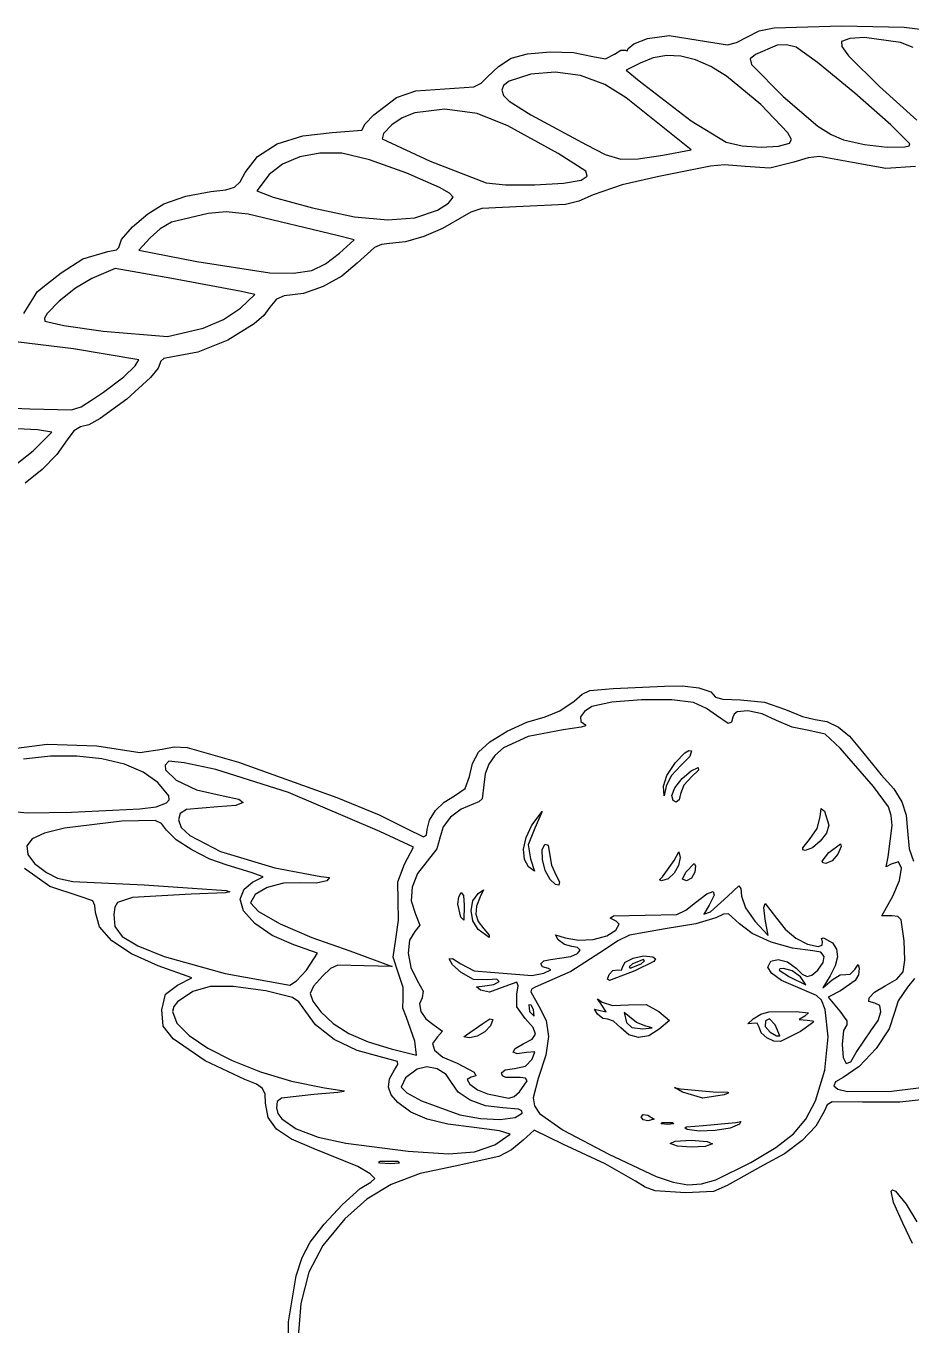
# Model space of a CAD drawing. Extents: x 0 to 181, y 0 to 180.
# Drawn here: x 35.6 to 92.8, y 96.2 to 180.2 of the extents above; entities that cross this region are included whole.
import ezdxf

# ---------------------------------------------------------------- set-up
doc = ezdxf.new("R2010")
doc.units = 0

msp = doc.modelspace()

# ---------------------------------------------------------------- linework, layer by layer
at = {"layer": 'Layer 1'}
for p, q in [((82.221505, 179.49785), (82.988155, 179.872084)), ((82.988155, 179.872084), (83.939536, 180.076211)), ((83.939536, 180.076211), (88.298288, 180.191105)), ((88.298288, 180.191105), (92.355567, 180.119207)), ((92.355567, 180.119207), (93.393359, 179.992455)), ((74.506667, 178.735828), (74.876212, 179.04593)), ((74.876212, 179.04593), (75.764692, 179.380635)), ((75.764692, 179.380635), (77.162805, 179.58297)), ((77.162805, 179.58297), (79.034533, 179.278536)), ((79.034533, 179.278536), (80.939906, 178.967709)), ((80.939906, 178.967709), (81.511939, 179.11756)), ((81.511939, 179.11756), (82.221505, 179.49785)), ((84.133441, 178.949169), (82.741358, 178.347011)), ((84.756074, 178.971818), (84.133441, 178.949169)), ((85.377813, 178.817418), (84.756074, 178.971818)), ((88.849283, 179.387179), (88.301099, 179.180196)), ((88.301099, 179.180196), (88.323519, 178.859085)), ((89.796283, 179.44259), (88.849283, 179.387179)), ((92.108435, 179.112534), (89.796283, 179.44259)), ((92.934493, 178.790124), (92.108435, 179.112534)), ((66.133646, 177.567173), (66.943289, 178.099933)), ((66.943289, 178.099933), (68.016681, 178.400072)), ((68.016681, 178.400072), (69.474024, 178.525766)), ((69.474024, 178.525766), (70.985088, 178.469311)), ((70.985088, 178.469311), (72.219645, 178.223004)), ((72.219645, 178.223004), (73.045062, 178.05634)), ((73.045062, 178.05634), (73.625216, 178.364731)), ((73.625216, 178.364731), (74.03656, 178.631362)), ((74.03656, 178.631362), (74.317902, 178.632011)), ((74.317902, 178.632011), (74.451217, 178.584642)), ((74.451217, 178.584642), (74.506667, 178.735828)), ((76.130644, 178.132738), (75.28168, 177.794713)), ((77.007791, 178.281125), (76.130644, 178.132738)), ((77.917006, 178.238539), (77.007791, 178.281125)), ((78.862176, 178.003643), (77.917006, 178.238539)), ((82.741358, 178.347011), (82.402806, 178.071266)), ((82.402806, 178.071266), (82.478423, 177.694182)), ((86.756986, 177.827758), (85.377813, 178.817418)), ((88.323519, 178.859085), (88.746909, 178.263559)), ((88.746909, 178.263559), (90.764352, 176.287127)), ((65.418262, 176.900488), (66.133646, 177.567173)), ((75.28168, 177.794713), (74.391393, 177.334326)), ((74.391393, 177.334326), (75.22514, 176.643934)), ((79.847187, 177.575103), (78.862176, 178.003643)), ((80.875923, 176.951582), (79.847187, 177.575103)), ((82.478423, 177.694182), (84.540505, 175.624731)), ((89.154071, 175.853998), (86.756986, 177.827758)), ((64.541634, 176.255125), (65.008445, 176.485772)), ((65.008445, 176.485772), (65.418262, 176.900488)), ((66.816989, 176.613787), (66.464272, 176.343166)), ((68.227736, 177.079051), (66.816989, 176.613787)), ((69.789342, 177.214269), (68.227736, 177.079051)), ((71.429818, 176.97964), (69.789342, 177.214269)), ((73.010881, 176.4097), (71.429818, 176.97964)), ((74.394249, 175.538986), (73.010881, 176.4097)), ((75.22514, 176.643934), (78.590413, 174.064299)), ((83.080118, 175.114258), (80.875923, 176.951582)), ((58.081685, 174.447304), (59.548889, 175.562271)), ((59.548889, 175.562271), (60.78894, 175.9941)), ((60.78894, 175.9941), (62.653333, 176.126716)), ((62.653333, 176.126716), (64.541634, 176.255125)), ((66.464272, 176.343166), (66.346659, 176.041882)), ((66.346659, 176.041882), (66.464148, 175.705929)), ((66.464148, 175.705929), (66.816738, 175.331303)), ((84.540505, 175.624731), (86.775733, 173.714595)), ((91.500844, 173.802539), (89.154071, 175.853998)), ((90.764352, 176.287127), (93.168761, 174.094144)), ((62.655674, 174.80495), (60.734666, 174.566084)), ((64.742646, 174.525337), (62.655674, 174.80495)), ((66.816738, 175.331303), (68.227222, 174.450015)), ((77.179413, 173.300365), (74.394249, 175.538986)), ((84.843172, 173.275032), (83.080118, 175.114258)), ((57.517495, 173.858226), (58.081685, 174.447304)), ((59.914532, 174.251426), (59.229648, 173.806195)), ((60.734666, 174.566084), (59.914532, 174.251426)), ((66.745556, 173.729785), (64.742646, 174.525337)), ((68.227222, 174.450015), (71.825556, 172.498955)), ((78.590413, 174.064299), (80.856667, 172.6683)), ((51.834777, 172.568138), (53.477964, 173.095714)), ((53.477964, 173.095714), (55.380215, 173.296286)), ((55.380215, 173.296286), (57.290713, 173.457321)), ((57.290713, 173.457321), (57.517495, 173.858226)), ((58.70096, 173.243449), (58.614637, 172.887386)), ((59.229648, 173.806195), (58.70096, 173.243449)), ((69.983974, 171.949386), (66.745556, 173.729785)), ((78.582159, 172.188721), (77.179413, 173.300365)), ((85.064536, 172.850192), (84.843172, 173.275032)), ((86.775733, 173.714595), (87.632171, 173.181662)), ((87.632171, 173.181662), (88.441369, 172.839563)), ((92.729081, 172.579782), (91.500844, 173.802539)), ((50.557366, 171.762278), (51.834777, 172.568138)), ((58.614637, 172.887386), (61.70854, 171.459223)), ((71.825556, 172.498955), (73.031098, 171.875083)), ((76.756079, 171.848417), (78.582159, 172.188721)), ((80.856667, 172.6683), (81.880704, 172.448701)), ((81.880704, 172.448701), (83.108401, 172.364488)), ((83.108401, 172.364488), (84.233287, 172.419469)), ((84.233287, 172.419469), (84.948889, 172.617453)), ((84.948889, 172.617453), (85.064536, 172.850192)), ((84.948889, 172.617453), (84.948889, 172.617453)), ((88.441369, 172.839563), (89.792769, 172.526619)), ((89.792769, 172.526619), (91.256892, 172.360889)), ((91.256892, 172.360889), (92.385182, 172.369551)), ((92.385182, 172.369551), (92.683215, 172.447772)), ((92.683215, 172.447772), (92.729081, 172.579782)), ((92.729081, 172.579782), (92.729081, 172.579782)), ((49.752442, 170.726855), (50.557366, 171.762278)), ((53.284141, 171.723997), (52.176595, 171.255376)), ((54.577303, 171.969028), (53.284141, 171.723997)), ((55.997131, 171.972944), (54.577303, 171.969028)), ((57.799732, 171.539199), (55.997131, 171.972944)), ((60.207154, 170.678149), (57.799732, 171.539199)), ((61.70854, 171.459223), (65.334444, 170.040438)), ((71.769969, 170.799285), (69.983974, 171.949386)), ((73.031098, 171.875083), (74.028594, 171.588536)), ((74.028594, 171.588536), (75.157202, 171.594563)), ((75.157202, 171.594563), (76.756079, 171.848417)), ((76.756079, 171.848417), (76.756079, 171.848417)), ((85.231111, 171.379442), (83.668203, 171.00605)), ((86.155998, 171.668565), (85.231111, 171.379442)), ((86.871957, 171.762759), (86.155998, 171.668565)), ((89.002684, 171.359273), (86.871957, 171.762759)), ((91.159358, 170.966726), (89.002684, 171.359273)), ((49.431232, 170.115458), (49.752442, 170.726855)), ((51.313616, 170.580688), (50.517778, 169.528607)), ((52.176595, 171.255376), (51.313616, 170.580688)), ((62.31299, 169.749268), (60.207154, 170.678149)), ((71.85764, 170.470182), (71.769969, 170.799285)), ((79.823894, 171.127667), (76.492049, 170.449964)), ((80.748397, 171.220168), (79.823894, 171.127667)), ((82.071848, 171.10927), (80.748397, 171.220168)), ((83.668203, 171.00605), (82.071848, 171.10927)), ((93.094906, 171.114939), (91.159358, 170.966726)), ((48.505329, 169.597672), (49.077678, 169.773819)), ((49.077678, 169.773819), (49.431232, 170.115458)), ((62.969561, 169.371727), (62.31299, 169.749268)), ((65.334444, 170.040438), (66.593757, 169.914046)), ((66.593757, 169.914046), (68.483359, 169.914109)), ((68.483359, 169.914109), (70.336069, 170.021474)), ((70.336069, 170.021474), (71.484704, 170.216989)), ((71.484704, 170.216989), (71.85764, 170.470182)), ((71.484704, 170.216989), (71.484704, 170.216989)), ((74.131052, 169.921022), (72.248889, 169.263891)), ((76.492049, 170.449964), (74.131052, 169.921022)), ((44.507681, 168.687466), (45.932258, 169.181249)), ((45.932258, 169.181249), (47.527738, 169.482749)), ((47.527738, 169.482749), (48.505329, 169.597672)), ((50.517778, 169.528607), (51.574788, 169.123825)), ((51.574788, 169.123825), (54.116111, 168.431665)), ((62.906247, 168.742842), (63.210835, 169.112032)), ((63.210835, 169.112032), (62.969561, 169.371727)), ((71.333349, 168.869814), (70.457742, 168.643211)), ((72.248889, 169.263891), (71.333349, 168.869814)), ((42.476709, 167.194522), (43.471466, 168.038489)), ((43.471466, 168.038489), (44.507681, 168.687466)), ((47.356522, 168.070849), (45.004138, 167.499083)), ((48.521976, 168.173036), (47.356522, 168.070849)), ((49.9556, 168.028907), (48.521976, 168.173036)), ((55.707712, 166.647015), (49.9556, 168.028907)), ((54.116111, 168.431665), (56.815466, 167.861515)), ((60.725457, 167.794054), (62.183693, 168.292471)), ((62.183693, 168.292471), (62.906247, 168.742842)), ((62.183693, 168.292471), (62.183693, 168.292471)), ((64.335527, 168.158187), (63.641111, 167.744798)), ((65.051599, 168.38659), (64.335527, 168.158187)), ((67.733333, 168.509933), (65.051599, 168.38659)), ((70.457742, 168.643211), (67.733333, 168.509933)), ((41.771028, 166.394902), (42.476709, 167.194522)), ((45.004138, 167.499083), (44.270853, 167.082105)), ((56.815466, 167.861515), (58.977314, 167.649691)), ((58.977314, 167.649691), (60.725457, 167.794054)), ((63.641111, 167.744798), (62.508705, 167.091446)), ((41.602039, 165.878967), (41.771028, 166.394902)), ((43.625364, 166.489816), (42.886551, 165.69621)), ((44.270853, 167.082105), (43.625364, 166.489816)), ((56.805421, 166.358803), (55.707712, 166.647015)), ((55.862545, 165.497617), (56.805421, 166.358803)), ((61.301985, 166.577143), (60.128522, 166.240354)), ((62.508705, 167.091446), (61.301985, 166.577143)), ((39.266025, 165.135222), (40.876093, 165.607131)), ((40.876093, 165.607131), (41.441509, 165.713818)), ((41.441509, 165.713818), (41.602039, 165.878967)), ((42.886551, 165.69621), (46.631609, 164.953104)), ((54.944444, 164.817077), (55.862545, 165.497617)), ((58.107111, 165.868924), (56.990815, 164.862626)), ((58.577488, 166.064839), (58.107111, 165.868924)), ((59.095886, 166.119543), (58.577488, 166.064839)), ((60.128522, 166.240354), (59.095886, 166.119543)), ((37.862535, 164.229061), (39.266025, 165.135222)), ((46.631609, 164.953104), (51.345288, 164.225633)), ((54.06114, 164.390209), (54.944444, 164.817077)), ((56.990815, 164.862626), (56.002267, 164.015469)), ((36.790401, 163.386533), (37.862535, 164.229061)), ((39.851338, 163.861338), (38.786332, 163.240963)), ((41.345556, 164.505661), (39.851338, 163.861338)), ((45.014444, 163.868136), (41.345556, 164.505661)), ((49.53, 163.029063), (45.014444, 163.868136)), ((51.345288, 164.225633), (52.89182, 164.201046)), ((52.89182, 164.201046), (54.06114, 164.390209)), ((54.06114, 164.390209), (54.06114, 164.390209)), ((56.002267, 164.015469), (54.80553, 163.340521)), ((36.124444, 162.680259), (36.320069, 162.99907)), ((36.320069, 162.99907), (36.790401, 163.386533)), ((38.786332, 163.240963), (37.726609, 162.394916)), ((50.376667, 162.827516), (49.53, 163.029063)), ((54.80553, 163.340521), (53.525212, 162.894188)), ((35.698517, 161.984409), (36.124444, 162.680259)), ((37.726609, 162.394916), (36.969447, 161.592859)), ((49.447236, 161.950007), (50.376667, 162.827516)), ((51.789673, 162.523347), (51.360304, 162.019586)), ((52.28592, 162.732876), (51.789673, 162.523347)), ((53.525212, 162.894188), (52.28592, 162.732876)), ((35.444812, 161.607379), (35.698517, 161.984409)), ((36.969447, 161.592859), (36.797226, 161.292597)), ((36.797226, 161.292597), (36.812124, 161.104455)), ((48.362314, 161.205864), (49.447236, 161.950007)), ((50.953964, 161.481341), (50.328506, 160.927215)), ((51.360304, 162.019586), (50.953964, 161.481341)), ((36.812124, 161.104455), (38.046916, 160.825817)), ((38.046916, 160.825817), (40.576532, 160.466894)), ((40.576532, 160.466894), (44.732222, 160.109616)), ((44.732222, 160.109616), (47.048347, 160.658176)), ((47.048347, 160.658176), (48.362314, 161.205864)), ((47.048347, 160.658176), (47.048347, 160.658176)), ((50.328506, 160.927215), (48.633733, 159.879376)), ((38.662963, 159.326609), (34.944671, 159.767346)), ((48.633733, 159.879376), (46.702975, 159.092187)), ((42.885659, 158.604354), (38.662963, 159.326609)), ((44.963221, 158.781765), (44.501098, 158.701747)), ((46.702975, 159.092187), (44.963221, 158.781765)), ((41.920976, 157.508427), (42.637312, 158.216585)), ((42.637312, 158.216585), (42.885659, 158.604354)), ((44.130006, 158.072488), (43.649144, 157.472335)), ((44.308889, 158.509363), (44.130006, 158.072488)), ((44.501098, 158.701747), (44.308889, 158.509363)), ((40.608893, 156.523987), (41.920976, 157.508427)), ((43.649144, 157.472335), (42.11621, 156.05531)), ((39.948962, 156.074854), (40.608893, 156.523987)), ((31.411903, 155.64931), (35.842222, 155.429141)), ((35.842222, 155.429141), (38.523333, 155.37866)), ((38.523333, 155.37866), (39.152692, 155.573029)), ((39.152692, 155.573029), (39.948962, 156.074854)), ((39.152692, 155.573029), (39.152692, 155.573029)), ((42.11621, 156.05531), (40.379539, 154.804524)), ((40.379539, 154.804524), (39.644006, 154.412168)), ((36.340931, 154.087558), (31.716562, 154.287423)), ((36.058709, 152.725818), (37.262977, 153.919361)), ((37.262977, 153.919361), (36.340931, 154.087558)), ((38.679779, 154.023774), (38.252154, 153.440898)), ((39.108583, 154.26621), (38.679779, 154.023774)), ((39.644006, 154.412168), (39.108583, 154.26621)), ((38.252154, 153.440898), (37.59383, 152.483975)), ((34.835135, 151.750933), (36.058709, 152.725818)), ((37.59383, 152.483975), (36.644654, 151.510222)), ((36.644654, 151.510222), (35.530046, 150.632173)), ((71.01225, 136.542218), (71.530263, 136.978821)), ((71.530263, 136.978821), (72.025184, 137.227758)), ((72.025184, 137.227758), (73.55225, 137.357254)), ((73.55225, 137.357254), (76.852196, 137.506171)), ((76.852196, 137.506171), (78.013912, 137.527207)), ((78.013912, 137.527207), (79.076107, 137.388683)), ((79.076107, 137.388683), (79.851076, 137.131074)), ((79.851076, 137.131074), (80.151111, 136.794852)), ((70.10057, 135.902899), (71.01225, 136.542218)), ((72.169534, 136.180776), (71.681179, 135.870983)), ((73.461875, 136.474565), (72.169534, 136.180776)), ((75.385096, 136.631152), (73.461875, 136.474565)), ((77.343152, 136.627111), (75.385096, 136.631152)), ((78.74, 136.439015), (77.343152, 136.627111)), ((79.585928, 136.065305), (78.74, 136.439015)), ((80.151111, 136.794852), (80.627802, 136.665462)), ((80.627802, 136.665462), (81.773889, 136.617425)), ((81.773889, 136.617425), (83.316727, 136.473077)), ((83.316727, 136.473077), (84.685214, 135.992322)), ((67.966824, 135.175699), (69.144444, 135.530342)), ((69.144444, 135.530342), (70.10057, 135.902899)), ((71.681179, 135.870983), (71.435056, 135.530975)), ((71.435056, 135.530975), (71.452538, 135.22147)), ((80.232662, 135.602077), (79.585928, 136.065305)), ((80.984788, 135.095953), (80.232662, 135.602077)), ((81.28, 135.498434), (81.202025, 135.182379)), ((81.353876, 135.705559), (81.28, 135.498434)), ((81.558487, 135.842556), (81.353876, 135.705559)), ((82.257818, 135.913524), (81.558487, 135.842556)), ((83.173795, 135.726064), (82.257818, 135.913524)), ((84.102222, 135.294903), (83.173795, 135.726064)), ((85.121876, 134.845427), (84.102222, 135.294903)), ((84.685214, 135.992322), (85.780452, 135.543854)), ((85.780452, 135.543854), (86.604229, 135.357322)), ((86.604229, 135.357322), (87.352712, 135.226769)), ((65.563937, 133.897034), (66.689764, 134.586799)), ((66.689764, 134.586799), (67.966824, 135.175699)), ((70.30302, 134.678804), (68.040103, 134.240271)), ((71.474001, 134.858829), (70.30302, 134.678804)), ((71.452538, 135.22147), (71.755, 135.003184)), ((71.74957, 134.940787), (71.474001, 134.858829)), ((71.755, 135.003184), (71.74957, 134.940787)), ((81.202025, 135.182379), (80.984788, 135.095953)), ((86.186464, 134.643012), (85.121876, 134.845427)), ((87.253597, 134.412308), (86.186464, 134.643012)), ((88.223231, 133.504934), (87.253597, 134.412308)), ((87.352712, 135.226769), (88.108399, 134.854274)), ((88.108399, 134.854274), (88.827055, 134.268585)), ((33.98124, 133.375256), (36.961904, 133.746741)), ((36.961904, 133.746741), (40.171881, 133.63825)), ((40.171881, 133.63825), (42.948301, 133.208006)), ((44.391241, 133.425669), (45.171666, 133.579616)), ((45.171666, 133.579616), (46.011269, 133.533568)), ((64.840014, 133.239795), (65.563937, 133.897034)), ((68.040103, 134.240271), (66.446374, 133.508879)), ((88.827055, 134.268585), (89.464444, 133.498452)), ((37.166318, 132.971496), (35.421843, 132.781617)), ((38.878733, 132.980256), (37.166318, 132.971496)), ((40.494184, 132.811027), (38.878733, 132.980256)), ((41.94777, 132.466938), (40.494184, 132.811027)), ((42.948301, 133.208006), (44.391241, 133.425669)), ((46.011269, 133.533568), (49.331934, 132.595518)), ((64.461898, 132.501556), (64.840014, 133.239795)), ((65.89474, 133.029377), (65.503546, 132.47188)), ((66.446374, 133.508879), (65.89474, 133.029377)), ((77.568892, 132.564856), (78.184911, 133.201311)), ((78.498441, 132.967961), (77.947139, 132.395953)), ((78.184911, 133.201311), (78.437882, 133.346708)), ((78.437882, 133.346708), (78.611002, 133.322616)), ((78.611002, 133.322616), (78.498441, 132.967961)), ((90.365608, 131.027898), (88.223231, 133.504934)), ((89.464444, 133.498452), (90.870679, 131.77165)), ((43.174589, 131.951118), (41.94777, 132.466938)), ((44.109736, 131.266698), (43.174589, 131.951118)), ((44.833235, 132.651429), (44.597435, 132.391594)), ((44.597435, 132.391594), (44.615765, 132.086545)), ((44.615765, 132.086545), (45.291108, 131.419934)), ((45.824315, 132.557741), (44.833235, 132.651429)), ((47.867124, 132.122359), (45.824315, 132.557741)), ((52.558915, 130.623223), (47.867124, 132.122359)), ((49.331934, 132.595518), (55.68669, 130.317476)), ((64.247118, 131.669172), (64.461898, 132.501556)), ((65.503546, 132.47188), (65.270506, 131.834793)), ((77.021897, 131.738872), (77.568892, 132.564856)), ((77.947139, 132.395953), (77.301566, 131.698959)), ((78.007064, 131.534037), (78.575182, 132.040238)), ((78.575182, 132.040238), (79.047453, 132.252878)), ((79.064277, 132.081056), (78.636949, 131.66795)), ((79.047453, 132.252878), (79.064277, 132.081056)), ((44.833397, 130.406909), (44.109736, 131.266698)), ((45.291108, 131.419934), (46.611844, 130.809845)), ((63.987991, 130.884999), (64.247118, 131.669172)), ((65.193333, 131.116524), (65.067858, 130.226455)), ((65.270506, 131.834793), (65.193333, 131.116524)), ((76.802877, 131.04898), (77.021897, 131.738872)), ((76.84131, 130.418434), (76.802877, 131.04898)), ((76.802877, 131.04898), (76.802877, 131.04898)), ((76.962356, 131.043801), (76.84131, 130.418434)), ((77.301566, 131.698959), (76.962356, 131.043801)), ((77.529499, 130.931852), (78.007064, 131.534037)), ((78.111771, 131.095056), (77.893333, 130.539061)), ((78.636949, 131.66795), (78.111771, 131.095056)), ((90.870679, 131.77165), (91.678918, 130.876127)), ((44.852487, 130.16197), (44.833397, 130.406909)), ((46.611844, 130.809845), (48.330556, 130.414528)), ((48.330556, 130.414528), (49.355914, 130.20293)), ((49.355914, 130.20293), (49.622833, 129.973067)), ((58.468277, 128.108436), (52.558915, 130.623223)), ((55.68669, 130.317476), (58.420007, 129.175432)), ((62.618616, 130.010989), (63.296092, 130.411274)), ((63.296092, 130.411274), (63.987991, 130.884999)), ((65.067858, 130.226455), (64.866633, 130.016783)), ((77.328889, 130.431261), (77.529499, 130.931852)), ((77.411792, 130.123222), (77.328889, 130.431261)), ((77.328889, 130.431261), (77.328889, 130.431261)), ((77.893333, 130.539061), (77.810431, 130.154889)), ((91.342936, 129.697685), (90.365608, 131.027898)), ((91.678918, 130.876127), (92.201201, 130.036862)), ((33.5481, 129.53501), (35.658784, 129.309204)), ((35.658784, 129.309204), (38.523333, 129.350366)), ((38.523333, 129.350366), (42.951598, 129.564099)), ((42.951598, 129.564099), (44.005737, 129.699663)), ((42.951598, 129.564099), (42.951598, 129.564099)), ((44.005737, 129.699663), (44.68118, 129.952739)), ((44.68118, 129.952739), (44.852487, 130.16197)), ((45.961391, 129.53767), (45.554036, 129.274557)), ((48.000861, 129.712878), (45.961391, 129.53767)), ((49.16119, 129.788522), (48.000861, 129.712878)), ((49.622833, 129.973067), (49.16119, 129.788522)), ((61.667712, 128.845039), (62.054129, 129.462311)), ((62.054129, 129.462311), (62.618616, 130.010989)), ((63.711104, 129.555567), (63.021585, 129.036468)), ((64.533633, 129.890718), (63.711104, 129.555567)), ((64.866633, 130.016783), (64.533633, 129.890718)), ((68.294685, 128.513434), (68.961423, 129.401742)), ((68.961423, 129.401742), (68.488362, 128.3185)), ((77.611111, 129.9951), (77.411792, 130.123222)), ((77.810431, 130.154889), (77.611111, 129.9951)), ((86.928765, 129.065051), (86.989251, 129.601122)), ((86.989251, 129.601122), (87.206667, 129.430656)), ((87.206667, 129.430656), (87.484568, 128.513434)), ((91.520216, 129.138042), (91.342936, 129.697685)), ((92.201201, 130.036862), (92.482311, 129.158088)), ((41.782052, 128.780791), (38.088132, 128.324416)), ((43.940918, 128.82364), (41.782052, 128.780791)), ((44.359056, 128.62125), (43.940918, 128.82364)), ((44.679904, 128.200895), (44.359056, 128.62125)), ((45.554036, 129.274557), (45.437778, 128.855236)), ((45.437778, 128.855236), (45.629908, 128.373496)), ((58.420007, 129.175432), (60.186855, 128.29687)), ((61.524444, 128.23897), (61.667712, 128.845039)), ((63.021585, 129.036468), (62.54746, 128.414225)), ((67.922654, 127.726365), (68.294685, 128.513434)), ((86.729748, 128.303321), (86.928765, 129.065051)), ((87.484568, 128.513434), (87.32705, 128.008065)), ((91.565899, 128.487898), (91.520216, 129.138042)), ((92.482311, 129.158088), (92.567029, 128.144041)), ((36.784275, 127.996188), (35.97982, 127.62854)), ((38.088132, 128.324416), (36.784275, 127.996188)), ((45.30439, 127.577695), (44.679904, 128.200895)), ((45.629908, 128.373496), (46.177288, 127.850078)), ((46.177288, 127.850078), (48.163728, 126.808879)), ((60.633223, 127.104778), (58.468277, 128.108436)), ((60.186855, 128.29687), (61.278339, 127.770776)), ((61.278339, 127.770776), (61.473954, 127.88202)), ((61.473954, 127.88202), (61.524444, 128.23897)), ((62.371111, 127.76964), (62.14994, 126.987232)), ((62.54746, 128.414225), (62.371111, 127.76964)), ((67.757545, 126.966574), (67.922654, 127.726365)), ((68.488362, 128.3185), (68.046921, 127.250969)), ((86.231716, 127.583384), (86.729748, 128.303321)), ((87.32705, 128.008065), (86.932682, 127.478214)), ((91.314132, 126.467322), (91.565899, 128.487898)), ((92.567029, 128.144041), (92.679568, 126.9836)), ((35.97982, 127.62854), (35.651895, 127.177543)), ((35.651895, 127.177543), (35.712147, 126.63097)), ((46.302372, 126.914677), (45.30439, 127.577695)), ((47.469227, 126.329794), (46.302372, 126.914677)), ((60.05475, 125.994953), (60.633223, 127.104778)), ((62.14994, 126.987232), (61.527958, 126.188467)), ((67.805335, 126.306408), (67.757545, 126.966574)), ((68.046921, 127.250969), (68.205073, 126.342944)), ((68.952165, 126.927462), (69.116013, 127.296418)), ((68.976016, 126.287861), (68.952165, 126.927462)), ((69.116013, 127.296418), (69.345653, 127.229578)), ((69.345653, 127.229578), (69.426667, 126.687885)), ((85.805859, 127.058225), (86.231716, 127.583384)), ((85.807347, 126.931847), (85.805859, 127.058225)), ((85.949494, 126.890656), (85.807347, 126.931847)), ((86.430488, 127.060278), (85.949494, 126.890656)), ((86.231716, 127.583384), (86.231716, 127.583384)), ((86.932682, 127.478214), (86.430488, 127.060278)), ((87.487845, 126.748433), (88.234641, 127.317185)), ((88.277689, 127.128991), (88.06627, 126.632606)), ((88.234641, 127.317185), (88.277689, 127.128991)), ((92.679568, 126.9836), (92.947527, 126.198497)), ((35.712147, 126.63097), (36.139548, 126.037963)), ((36.139548, 126.037963), (36.913069, 125.447662)), ((48.600332, 125.940998), (47.469227, 126.329794)), ((48.163728, 126.808879), (51.670709, 125.761861)), ((59.635807, 124.852061), (60.05475, 125.994953)), ((61.527958, 126.188467), (60.890605, 125.388164)), ((68.072, 125.818211), (67.805335, 126.306408)), ((68.205073, 126.342944), (68.456674, 125.537598)), ((69.156586, 125.581572), (68.976016, 126.287861)), ((69.426667, 126.687885), (69.555722, 125.938261)), ((76.739908, 125.176187), (77.493097, 126.230197)), ((77.493097, 126.230197), (77.791658, 126.79319)), ((77.870411, 126.416926), (77.770516, 125.903905)), ((77.791658, 126.79319), (77.870411, 126.416926)), ((78.241051, 125.479545), (78.781467, 126.043989)), ((78.781467, 126.043989), (78.870822, 125.878184)), ((87.046037, 126.181812), (87.487845, 126.748433)), ((87.085852, 126.073659), (87.046037, 126.181812)), ((87.288652, 126.043989), (87.085852, 126.073659)), ((87.707899, 126.216895), (87.288652, 126.043989)), ((87.487845, 126.748433), (87.487845, 126.748433)), ((88.06627, 126.632606), (87.707899, 126.216895)), ((91.18017, 125.822959), (91.314132, 126.467322)), ((91.991332, 126.154804), (91.510564, 125.988293)), ((92.176632, 125.745172), (91.991332, 126.154804)), ((37.125893, 124.561672), (35.489444, 125.705675)), ((36.913069, 125.447662), (37.625758, 125.097904)), ((50.140622, 125.461988), (48.600332, 125.940998)), ((50.917249, 125.166715), (50.140622, 125.461988)), ((50.223623, 124.822701), (50.917249, 125.166715)), ((51.670709, 125.761861), (54.657021, 125.193002)), ((54.657021, 125.193002), (55.200853, 125.132324)), ((60.890605, 125.388164), (60.54242, 124.514503)), ((68.456674, 125.537598), (68.072, 125.818211)), ((68.072, 125.818211), (68.072, 125.818211)), ((69.462898, 125.012554), (69.156586, 125.581572)), ((69.555722, 125.938261), (69.866002, 125.26012)), ((69.866002, 125.26012), (70.075373, 124.849115)), ((76.535596, 124.989719), (76.739908, 125.176187)), ((76.739908, 125.176187), (76.739908, 125.176187)), ((77.485873, 125.41837), (77.094329, 125.057737)), ((77.770516, 125.903905), (77.485873, 125.41837)), ((78.031981, 125.023725), (78.241051, 125.479545)), ((78.241051, 125.479545), (78.241051, 125.479545)), ((78.821774, 125.479545), (78.602139, 125.080906)), ((78.870822, 125.878184), (78.821774, 125.479545)), ((91.510564, 125.988293), (91.18017, 125.822959)), ((92.056719, 124.9404), (92.176632, 125.745172)), ((39.026976, 123.920109), (37.125893, 124.561672)), ((37.625758, 125.097904), (38.62281, 124.885504)), ((38.62281, 124.885504), (43.227535, 124.651056)), ((43.227535, 124.651056), (48.525, 124.299291)), ((49.443917, 123.742464), (49.695736, 124.371693)), ((49.695736, 124.371693), (50.223623, 124.822701)), ((51.18323, 124.48755), (50.401315, 124.039291)), ((52.23214, 124.766168), (51.18323, 124.48755)), ((53.34, 124.792545), (52.23214, 124.766168)), ((54.361292, 124.766064), (53.34, 124.792545)), ((55.033333, 124.914937), (54.361292, 124.766064)), ((55.200853, 125.132324), (55.033333, 124.914937)), ((59.649758, 123.619446), (59.635807, 124.852061)), ((60.54242, 124.514503), (60.495769, 123.622772)), ((64.816205, 124.104434), (65.157264, 124.330148)), ((65.157264, 124.330148), (64.957317, 123.87532)), ((69.814421, 124.688853), (69.462898, 125.012554)), ((69.462898, 125.012554), (69.462898, 125.012554)), ((70.038379, 124.646533), (69.814421, 124.688853)), ((70.075373, 124.849115), (70.038379, 124.646533)), ((76.67373, 124.919421), (76.535596, 124.989719)), ((77.094329, 125.057737), (76.67373, 124.919421)), ((78.281358, 124.9151), (78.031981, 125.023725)), ((78.602139, 125.080906), (78.281358, 124.9151)), ((80.945953, 123.925539), (81.657587, 124.593982)), ((81.657587, 124.593982), (81.802451, 124.429112)), ((81.802451, 124.429112), (81.844444, 123.931776)), ((91.621847, 123.921492), (92.056719, 124.9404)), ((39.901934, 123.614813), (39.026976, 123.920109)), ((40.043216, 123.330902), (39.901934, 123.614813)), ((41.515628, 123.523709), (41.338705, 123.225067)), ((42.474444, 123.837257), (41.515628, 123.523709)), ((46.260927, 124.052169), (42.474444, 123.837257)), ((48.483515, 124.133951), (46.260927, 124.052169)), ((48.758726, 124.209763), (48.483515, 124.133951)), ((48.525, 124.299291), (48.758726, 124.209763)), ((49.658415, 122.970055), (49.443917, 123.742464)), ((50.401315, 124.039291), (50.094444, 123.503989)), ((50.094444, 123.503989), (50.616745, 122.933528)), ((59.678133, 122.37356), (59.649758, 123.619446)), ((60.495769, 123.622772), (60.763017, 122.768258)), ((63.50554, 123.399853), (63.561353, 123.88316)), ((63.561353, 123.88316), (63.711667, 124.165939)), ((63.711667, 124.165939), (63.861156, 123.976086)), ((63.861156, 123.976086), (63.923333, 123.335929)), ((64.364132, 122.996069), (64.477518, 123.62238)), ((64.477518, 123.62238), (64.816205, 124.104434)), ((64.957317, 123.87532), (64.705405, 123.271311)), ((78.230684, 123.011358), (78.857478, 123.521097)), ((78.857478, 123.521097), (79.588441, 124.080394)), ((79.588441, 124.080394), (80.008993, 124.232966)), ((80.07591, 123.987087), (79.745967, 123.35103)), ((79.826962, 122.917105), (80.945953, 123.925539)), ((80.008993, 124.232966), (80.07591, 123.987087)), ((81.844444, 123.931776), (82.093769, 123.16633)), ((90.91529, 122.657322), (91.621847, 123.921492)), ((40.075556, 122.870905), (40.043216, 123.330902)), ((40.346587, 121.939907), (40.075556, 122.870905)), ((41.338705, 123.225067), (41.257999, 122.736429)), ((41.257999, 122.736429), (41.327173, 121.961925)), ((50.388114, 122.150991), (49.658415, 122.970055)), ((50.616745, 122.933528), (52.022292, 122.146606)), ((60.763017, 122.768258), (61.038626, 122.046958)), ((63.688149, 122.563249), (63.50554, 123.399853)), ((63.923333, 123.335929), (63.899816, 122.3751)), ((64.476167, 122.338412), (64.364132, 122.996069)), ((64.705405, 123.271311), (64.657565, 122.753908)), ((64.657565, 122.753908), (64.818605, 122.281046)), ((73.345641, 122.510854), (73.561275, 122.654266)), ((73.561275, 122.654266), (75.601779, 122.707428)), ((75.601779, 122.707428), (77.664272, 122.752102)), ((77.664272, 122.752102), (78.230684, 123.011358)), ((79.745967, 123.35103), (79.405649, 122.756203)), ((79.405649, 122.756203), (79.826962, 122.917105)), ((80.666585, 122.758632), (80.185046, 122.53376)), ((80.995247, 122.79043), (80.666585, 122.758632)), ((81.703655, 122.143963), (80.995247, 122.79043)), ((82.093769, 123.16633), (82.699171, 122.308998)), ((83.282552, 123.190584), (83.361134, 123.448353)), ((83.373318, 122.445656), (83.282552, 123.190584)), ((83.361134, 123.448353), (84.10645, 122.50937)), ((91.57486, 122.657322), (90.91529, 122.657322)), ((91.934948, 122.612008), (91.57486, 122.657322)), ((41.137296, 121.037123), (40.346587, 121.939907)), ((41.327173, 121.961925), (41.799794, 121.329916)), ((51.511667, 121.388808), (50.388114, 122.150991)), ((52.022292, 122.146606), (54.069054, 121.260514)), ((59.502746, 121.155474), (59.678133, 122.37356)), ((61.038626, 122.046958), (60.732077, 121.640964)), ((63.899816, 122.3751), (63.688149, 122.563249)), ((63.688149, 122.563249), (63.688149, 122.563249)), ((64.813742, 121.762322), (64.476167, 122.338412)), ((64.818605, 122.281046), (65.193333, 121.810656)), ((65.193333, 121.810656), (65.521918, 121.412017)), ((73.730556, 122.303402), (73.345641, 122.510854)), ((73.714308, 121.737501), (73.936249, 122.117743)), ((73.936249, 122.117743), (73.730556, 122.303402)), ((76.898144, 121.825529), (74.605125, 121.413348)), ((78.877297, 122.148747), (76.898144, 121.825529)), ((80.185046, 122.53376), (78.877297, 122.148747)), ((82.521044, 121.518533), (81.703655, 122.143963)), ((82.699171, 122.308998), (83.553895, 121.387322)), ((83.553895, 121.387322), (83.373318, 122.445656)), ((84.10645, 122.50937), (84.666389, 121.802544)), ((84.666389, 121.802544), (85.36006, 121.221112)), ((92.147935, 122.401253), (91.934948, 122.612008)), ((92.345874, 121.034545), (92.147935, 122.401253)), ((42.414103, 120.190958), (41.137296, 121.037123)), ((41.799794, 121.329916), (42.81596, 120.723904)), ((52.907726, 120.787044), (51.511667, 121.388808)), ((54.069054, 121.260514), (56.515, 120.392543)), ((59.331749, 119.987822), (59.502746, 121.155474)), ((60.379616, 121.081046), (60.293501, 120.240548)), ((60.732077, 121.640964), (60.379616, 121.081046)), ((65.519297, 121.246211), (64.813742, 121.762322)), ((64.813742, 121.762322), (64.813742, 121.762322)), ((65.521918, 121.412017), (65.519297, 121.246211)), ((69.983649, 121.114089), (69.822254, 121.421191)), ((69.822254, 121.421191), (70.430319, 121.240175)), ((70.392704, 120.808761), (69.983649, 121.114089)), ((70.430319, 121.240175), (71.291904, 121.074078)), ((71.291904, 121.074078), (72.257744, 121.121486)), ((72.257744, 121.121486), (73.130869, 121.35257)), ((73.841239, 121.045755), (72.992101, 120.450706)), ((73.130869, 121.35257), (73.714308, 121.737501)), ((74.605125, 121.413348), (73.841239, 121.045755)), ((83.750959, 120.958097), (82.521044, 121.518533)), ((85.143575, 120.554489), (83.750959, 120.958097)), ((85.36006, 121.221112), (86.096807, 120.826909)), ((87.006356, 121.17947), (87.14495, 121.23753)), ((87.065556, 120.963989), (87.006356, 121.17947)), ((87.055378, 120.76467), (87.065556, 120.963989)), ((87.14495, 121.23753), (87.714667, 120.907545)), ((92.398747, 119.789647), (92.345874, 121.034545)), ((44.143428, 119.429818), (42.414103, 120.190958)), ((42.81596, 120.723904), (44.515769, 120.027387)), ((54.425901, 120.239855), (52.907726, 120.787044)), ((53.720345, 119.149024), (54.425901, 120.239855)), ((56.515, 120.392543), (59.266667, 119.369374)), ((60.293501, 120.240548), (60.464761, 119.306481)), ((70.872333, 120.681767), (70.392704, 120.808761)), ((72.992101, 120.450706), (70.796551, 119.05916)), ((70.800095, 120.030801), (71.235956, 120.220111)), ((71.246567, 120.608533), (70.872333, 120.681767)), ((71.235956, 120.220111), (71.402222, 120.43246)), ((71.402222, 120.43246), (71.246567, 120.608533)), ((86.449069, 120.399545), (85.143575, 120.554489)), ((86.096807, 120.826909), (86.785975, 120.681767)), ((86.958151, 120.301019), (86.449069, 120.399545)), ((86.785975, 120.681767), (87.055378, 120.76467)), ((87.187036, 120.032657), (86.958151, 120.301019)), ((87.714667, 120.907545), (87.971581, 120.499547)), ((87.971581, 120.499547), (88.032499, 119.996421)), ((46.300926, 118.642934), (44.143428, 119.429818)), ((44.515769, 120.027387), (48.469037, 118.936018)), ((55.749826, 119.473082), (55.281861, 119.240271)), ((57.442312, 119.4211), (55.749826, 119.473082)), ((59.266667, 119.369374), (57.442312, 119.4211)), ((59.672076, 118.924956), (59.331749, 119.987822)), ((60.464761, 119.306481), (60.884421, 118.465857)), ((62.935556, 119.876068), (63.161477, 119.897677)), ((63.163512, 119.497437), (62.935556, 119.876068)), ((63.161477, 119.897677), (63.704651, 119.553318)), ((63.711579, 118.983427), (63.163512, 119.497437)), ((63.704651, 119.553318), (64.558921, 119.105157)), ((68.874324, 119.554361), (69.059655, 119.749422)), ((68.965163, 119.353952), (68.874324, 119.554361)), ((69.356111, 119.248374), (68.965163, 119.353952)), ((69.059655, 119.749422), (69.497222, 119.838953)), ((69.497222, 119.838953), (70.800095, 120.030801)), ((74.085281, 119.146642), (74.150502, 119.331003)), ((74.150502, 119.331003), (74.324711, 119.657311)), ((74.324711, 119.657311), (74.846397, 119.924774)), ((74.788889, 119.552878), (74.572812, 119.359663)), ((74.572812, 119.359663), (74.647778, 119.2793)), ((74.647778, 119.2793), (75.353333, 119.552878)), ((75.494444, 119.826456), (74.788889, 119.552878)), ((74.846397, 119.924774), (75.506615, 120.061872)), ((76.175683, 119.693827), (74.952614, 119.107548)), ((75.353333, 119.552878), (75.56941, 119.746093)), ((75.353333, 119.552878), (75.353333, 119.552878)), ((75.56941, 119.746093), (75.494444, 119.826456)), ((75.506615, 120.061872), (76.096422, 119.997085)), ((76.096422, 119.997085), (76.278983, 119.865388)), ((76.278983, 119.865388), (76.175683, 119.693827)), ((83.537778, 119.33956), (83.733397, 119.720809)), ((83.774736, 118.952662), (83.537778, 119.33956)), ((83.733397, 119.720809), (84.2123, 119.832353)), ((84.2123, 119.832353), (84.812553, 119.680274)), ((84.812553, 119.680274), (85.372222, 119.270656)), ((85.372222, 119.270656), (85.768268, 118.883534)), ((86.763174, 119.149704), (87.125463, 119.635278)), ((87.125463, 119.635278), (87.187036, 120.032657)), ((87.898464, 119.41368), (87.570522, 118.766838)), ((88.032499, 119.996421), (87.898464, 119.41368)), ((89.156294, 119.194165), (89.387269, 119.500772)), ((89.387269, 119.500772), (89.451541, 119.270656)), ((89.451541, 119.270656), (89.392059, 118.848594)), ((92.277077, 119.043158), (92.398747, 119.789647)), ((45.375463, 118.180685), (46.300926, 118.642934)), ((48.469037, 118.936018), (52.634444, 118.171124)), ((52.634444, 118.171124), (53.069845, 118.446279)), ((53.069845, 118.446279), (53.720345, 119.149024)), ((53.720345, 119.149024), (53.720345, 119.149024)), ((54.761201, 118.759718), (54.171299, 118.116054)), ((55.281861, 119.240271), (54.761201, 118.759718)), ((59.972045, 118.015089), (59.672076, 118.924956)), ((60.884421, 118.465857), (61.26978, 117.778645)), ((64.520681, 118.54339), (63.711579, 118.983427)), ((65.411237, 118.522891), (64.520681, 118.54339)), ((64.558921, 119.105157), (65.609651, 119.018685)), ((66.030456, 118.556524), (65.411237, 118.522891)), ((65.609651, 119.018685), (67.509557, 118.870061)), ((66.170779, 118.407273), (66.030456, 118.556524)), ((67.509557, 118.870061), (68.280618, 118.798755)), ((68.280618, 118.798755), (69.061779, 118.938599)), ((70.796551, 119.05916), (68.511423, 118.044279)), ((69.061779, 118.938599), (69.507495, 119.155245)), ((69.507495, 119.155245), (69.356111, 119.248374)), ((73.175461, 118.555175), (73.281944, 118.863542)), ((73.295926, 118.475164), (73.175461, 118.555175)), ((73.281944, 118.863542), (73.51373, 119.130743)), ((73.281944, 118.863542), (73.281944, 118.863542)), ((74.952614, 119.107548), (73.295926, 118.475164)), ((73.51373, 119.130743), (73.834145, 119.155921)), ((73.834145, 119.155921), (74.085281, 119.146642)), ((84.431906, 118.484642), (83.774736, 118.952662)), ((84.305778, 119.228936), (84.280162, 119.140119)), ((84.280162, 119.140119), (84.948889, 118.706211)), ((84.552369, 119.258825), (84.305778, 119.228936)), ((86.684652, 117.494197), (84.431906, 118.484642)), ((85.119998, 119.101375), (84.552369, 119.258825)), ((84.948889, 118.706211), (86.00658, 118.190085)), ((85.654444, 118.706211), (85.119998, 119.101375)), ((86.00658, 118.190085), (85.654444, 118.706211)), ((85.654444, 118.706211), (85.654444, 118.706211)), ((85.768268, 118.883534), (86.082343, 118.738663)), ((86.082343, 118.738663), (86.389096, 118.82955)), ((86.389096, 118.82955), (86.763174, 119.149704)), ((87.570522, 118.766838), (87.08771, 118.000656)), ((87.08771, 118.000656), (87.693847, 118.522191)), ((87.693847, 118.522191), (88.204966, 118.83921)), ((88.204966, 118.83921), (88.58265, 118.869034)), ((89.187403, 118.484817), (88.241048, 117.809577)), ((88.58265, 118.869034), (88.867754, 118.892479)), ((88.867754, 118.892479), (89.156294, 119.194165)), ((89.392059, 118.848594), (89.187403, 118.484817)), ((91.122971, 118.12401), (91.88408, 118.564728)), ((91.88408, 118.564728), (92.277077, 119.043158)), ((93.018549, 118.612501), (92.568889, 118.043774)), ((44.366078, 116.57755), (44.602519, 117.59544)), ((44.602519, 117.59544), (45.375463, 118.180685)), ((46.365289, 117.763851), (45.385617, 117.09063)), ((47.4895, 118.086951), (46.365289, 117.763851)), ((48.990772, 118.088702), (47.4895, 118.086951)), ((51.101628, 117.797874), (48.990772, 118.088702)), ((52.817197, 117.380926), (51.101628, 117.797874)), ((54.171299, 118.116054), (53.96123, 117.634187)), ((53.96123, 117.634187), (54.122221, 117.139584)), ((59.973103, 117.297872), (59.972045, 118.015089)), ((61.26978, 117.778645), (61.195052, 117.360819)), ((64.713599, 118.074704), (65.247232, 118.133185)), ((64.975373, 117.840461), (64.713599, 118.074704)), ((65.544308, 117.722532), (64.975373, 117.840461)), ((65.247232, 118.133185), (65.8318, 118.217238)), ((66.301914, 117.990154), (65.544308, 117.722532)), ((65.8318, 118.217238), (66.170779, 118.407273)), ((67.31476, 118.370863), (66.301914, 117.990154)), ((67.311727, 117.585191), (67.403986, 118.138359)), ((67.403986, 118.138359), (67.31476, 118.370863)), ((68.267593, 117.924329), (68.214808, 117.734035)), ((68.214808, 117.734035), (68.745221, 116.81083)), ((68.511423, 118.044279), (68.267593, 117.924329)), ((88.241048, 117.809577), (87.440984, 117.395337)), ((90.082433, 117.355831), (90.441164, 117.711206)), ((90.441164, 117.711206), (91.122971, 118.12401)), ((92.568889, 118.043774), (91.970931, 117.164145)), ((45.148877, 116.793899), (45.069793, 116.463174)), ((45.385617, 117.09063), (45.148877, 116.793899)), ((53.22256, 117.103484), (52.817197, 117.380926)), ((53.49562, 116.7026), (53.22256, 117.103484)), ((54.122221, 117.139584), (54.645501, 116.457713)), ((59.951878, 116.695595), (59.973103, 117.297872)), ((61.195052, 117.360819), (61.018246, 116.961949)), ((61.018246, 116.961949), (61.114523, 116.475515)), ((67.30968, 116.768911), (67.311727, 117.585191)), ((67.853749, 116.020139), (67.30968, 116.768911)), ((68.237627, 116.869781), (68.093542, 116.902715)), ((68.093542, 116.902715), (68.145062, 116.46721)), ((68.395167, 116.601717), (68.237627, 116.869781)), ((68.745221, 116.81083), (69.21178, 115.877964)), ((72.813333, 116.889482), (72.530608, 117.291771)), ((72.530608, 117.291771), (72.842569, 117.083168)), ((73.087649, 116.459076), (72.813333, 116.889482)), ((72.842569, 117.083168), (73.498363, 116.864556)), ((73.498363, 116.864556), (74.539204, 116.900644)), ((74.539204, 116.900644), (75.677726, 116.92232)), ((75.677726, 116.92232), (76.485521, 116.477576)), ((87.018302, 117.196093), (86.684652, 117.494197)), ((87.2536, 116.608565), (87.018302, 117.196093)), ((87.440984, 117.395337), (88.195579, 116.498553)), ((90.076284, 117.106763), (90.082433, 117.355831)), ((90.452222, 117.012878), (90.076284, 117.106763)), ((90.786193, 116.852214), (90.452222, 117.012878)), ((90.853718, 116.439999), (90.786193, 116.852214)), ((91.970931, 117.164145), (91.722222, 116.403416)), ((44.448364, 115.513623), (44.366078, 116.57755)), ((45.069793, 116.463174), (45.344421, 115.723178)), ((54.313889, 115.604267), (53.49562, 116.7026)), ((54.645501, 116.457713), (55.44092, 115.700427)), ((60.189762, 116.081838), (59.951878, 116.695595)), ((60.728733, 114.543434), (60.189762, 116.081838)), ((61.114523, 116.475515), (61.445676, 115.988528)), ((61.445676, 115.988528), (61.9735, 115.588)), ((65.122778, 115.686882), (65.571247, 116.003464)), ((65.571247, 116.003464), (65.757778, 115.953342)), ((65.757778, 115.953342), (65.613982, 115.54298)), ((68.375209, 115.428994), (67.853749, 116.020139)), ((68.145062, 116.46721), (68.446034, 116.179121)), ((68.446034, 116.179121), (68.395167, 116.601717)), ((68.395167, 116.601717), (68.395167, 116.601717)), ((72.53355, 116.304385), (72.329311, 116.629471)), ((72.329311, 116.629471), (72.70286, 116.543164)), ((72.88132, 116.024318), (72.53355, 116.304385)), ((72.70286, 116.543164), (73.087649, 116.459076)), ((73.205602, 115.967708), (72.88132, 116.024318)), ((73.574752, 115.846952), (73.205602, 115.967708)), ((74.597257, 116.123082), (74.2501, 116.400001)), ((74.2501, 116.400001), (74.395751, 115.765961)), ((75.051886, 115.755424), (74.597257, 116.123082)), ((76.485521, 116.477576), (77.187778, 115.883989)), ((82.241857, 115.677111), (82.59633, 115.98941)), ((82.59633, 115.98941), (83.079386, 116.291284)), ((83.079386, 116.291284), (83.610245, 116.456381)), ((83.644624, 115.990018), (83.383016, 115.861902)), ((83.610245, 116.456381), (85.372222, 116.473314)), ((84.019365, 115.604245), (83.644624, 115.990018)), ((85.372222, 116.473314), (86.165486, 116.373482)), ((85.936667, 116.166211), (85.570344, 115.95818)), ((85.570344, 115.95818), (86.077778, 115.902379)), ((86.165486, 116.373482), (85.936667, 116.166211)), ((87.431273, 114.829097), (87.2536, 116.608565)), ((88.195579, 116.498553), (88.638241, 115.865197)), ((90.667579, 115.880894), (90.853718, 116.439999)), ((91.722222, 116.403416), (91.380373, 115.349867)), ((45.096041, 114.711491), (44.448364, 115.513623)), ((45.344421, 115.723178), (46.129153, 114.917514)), ((55.508809, 114.66484), (54.313889, 115.604267)), ((55.44092, 115.700427), (56.463543, 115.050107)), ((61.9735, 115.588), (62.51404, 115.20376)), ((62.51404, 115.20376), (62.186721, 114.829666)), ((64.064444, 114.954414), (65.122778, 115.686882)), ((65.249171, 115.15807), (64.763207, 114.876805)), ((65.613982, 115.54298), (65.249171, 115.15807)), ((68.532055, 115.008057), (68.375209, 115.428994)), ((69.21178, 115.877964), (69.358657, 114.855802)), ((74.030394, 115.412664), (73.574752, 115.846952)), ((74.562874, 114.952277), (74.030394, 115.412664)), ((74.030394, 115.412664), (74.030394, 115.412664)), ((74.395751, 115.765961), (74.750992, 115.444147)), ((74.750992, 115.444147), (75.454084, 115.357978)), ((75.646616, 115.526515), (75.051886, 115.755424)), ((75.454084, 115.357978), (76.057574, 115.412846)), ((76.057574, 115.412846), (75.646616, 115.526515)), ((75.646616, 115.526515), (75.646616, 115.526515)), ((76.521513, 115.319545), (75.848043, 114.904238)), ((77.187778, 115.883989), (76.521513, 115.319545)), ((82.479444, 115.699294), (82.241857, 115.677111)), ((82.845179, 115.719038), (82.479444, 115.699294)), ((82.973333, 115.465823), (82.845179, 115.719038)), ((83.118413, 115.098502), (82.973333, 115.465823)), ((83.467222, 114.777706), (83.118413, 115.098502)), ((83.383016, 115.861902), (83.373205, 115.507248)), ((83.373205, 115.507248), (83.685724, 115.138536)), ((83.685724, 115.138536), (84.102671, 114.893545)), ((84.306997, 114.903092), (84.019365, 115.604245)), ((84.019365, 115.604245), (84.019365, 115.604245)), ((85.654444, 115.185797), (84.35158, 114.535924)), ((86.496625, 115.775754), (85.654444, 115.185797)), ((86.077778, 115.902379), (86.429954, 115.871802)), ((86.429954, 115.871802), (86.496625, 115.775754)), ((88.423184, 115.239631), (88.335556, 114.331767)), ((88.642865, 115.601767), (88.423184, 115.239631)), ((88.638241, 115.865197), (88.642865, 115.601767)), ((89.258829, 113.827241), (90.240556, 115.279562)), ((90.240556, 115.279562), (90.667579, 115.880894)), ((91.380373, 115.349867), (90.534283, 114.069481)), ((47.175582, 113.275457), (45.096041, 114.711491)), ((46.129153, 114.917514), (47.343642, 114.093055)), ((56.988025, 113.941735), (55.508809, 114.66484)), ((56.463543, 115.050107), (57.71551, 114.505629)), ((57.71551, 114.505629), (59.198962, 114.065868)), ((60.840566, 113.649723), (60.728733, 114.543434)), ((60.728733, 114.543434), (60.728733, 114.543434)), ((62.186721, 114.829666), (61.872389, 114.410241)), ((61.872389, 114.410241), (61.994344, 113.964491)), ((63.899241, 114.8326), (64.064444, 114.954414)), ((64.255952, 114.777382), (63.899241, 114.8326)), ((64.064444, 114.954414), (64.064444, 114.954414)), ((64.763207, 114.876805), (64.255952, 114.777382)), ((67.204486, 114.072494), (67.728634, 114.369881)), ((67.728634, 114.369881), (68.318469, 114.680598)), ((68.318469, 114.680598), (68.532055, 115.008057)), ((69.358657, 114.855802), (69.184652, 113.64535)), ((75.18196, 114.782309), (74.562874, 114.952277)), ((75.848043, 114.904238), (75.18196, 114.782309)), ((83.928866, 114.558751), (83.467222, 114.777706)), ((83.467222, 114.777706), (83.467222, 114.777706)), ((84.35158, 114.535924), (83.928866, 114.558751)), ((84.102671, 114.893545), (84.306997, 114.903092)), ((87.221926, 112.683528), (87.431273, 114.829097)), ((88.335556, 114.331767), (88.406832, 113.488766)), ((47.343642, 114.093055), (48.907542, 113.296674)), ((58.659183, 113.49237), (56.988025, 113.941735)), ((59.608164, 113.238675), (58.659183, 113.49237)), ((59.198962, 114.065868), (60.840566, 113.649723)), ((61.994344, 113.964491), (62.52821, 113.525313)), ((62.52821, 113.525313), (63.449606, 113.125603)), ((67.082343, 113.838565), (67.204486, 114.072494)), ((67.337869, 113.730494), (67.082343, 113.838565)), ((67.946727, 113.810683), (67.337869, 113.730494)), ((68.482306, 113.863779), (67.946727, 113.810683)), ((68.318233, 113.382211), (68.482306, 113.863779)), ((69.184652, 113.64535), (68.68856, 112.147612)), ((88.406832, 113.488766), (88.602566, 113.11379)), ((88.895612, 113.22167), (89.258829, 113.827241)), ((90.534283, 114.069481), (89.453134, 112.903894)), ((49.741667, 112.069476), (47.175582, 113.275457)), ((48.907542, 113.296674), (50.740503, 112.575243)), ((50.740503, 112.575243), (52.762179, 111.975636)), ((59.088116, 112.107799), (59.40655, 112.692149)), ((59.40655, 112.692149), (59.619942, 113.035464)), ((59.619942, 113.035464), (59.608164, 113.238675)), ((60.873315, 112.738594), (60.12219, 112.179106)), ((61.509659, 112.887382), (60.873315, 112.738594)), ((62.177786, 112.758928), (61.509659, 112.887382)), ((62.749459, 112.403303), (62.177786, 112.758928)), ((63.449606, 113.125603), (64.563858, 112.538226)), ((66.322222, 112.497322), (66.568014, 112.696642)), ((66.568014, 112.696642), (67.15896, 112.779545)), ((67.15896, 112.779545), (67.868934, 112.928116)), ((67.868934, 112.928116), (68.318233, 113.382211)), ((86.629819, 110.699592), (87.221926, 112.683528)), ((89.453134, 112.903894), (88.406111, 112.194744)), ((88.602566, 113.11379), (88.895612, 113.22167)), ((50.485866, 111.770152), (49.741667, 112.069476)), ((50.887266, 111.494589), (50.485866, 111.770152)), ((52.762179, 111.975636), (54.892222, 111.544724)), ((59.015543, 111.586556), (59.088116, 112.107799)), ((60.12219, 112.179106), (59.835432, 111.585835)), ((63.096439, 111.870577), (62.749459, 112.403303)), ((63.520005, 111.245255), (63.096439, 111.870577)), ((64.355523, 112.2151), (64.103915, 112.081646)), ((64.103915, 112.081646), (64.286249, 111.769494)), ((64.286249, 111.769494), (64.770933, 111.41096)), ((64.660646, 112.307819), (64.355523, 112.2151)), ((64.563858, 112.538226), (64.660646, 112.307819)), ((66.391413, 112.315002), (66.322222, 112.497322)), ((66.606686, 112.206637), (66.391413, 112.315002)), ((67.521667, 112.20034), (66.606686, 112.206637)), ((67.499444, 111.271064), (67.994835, 111.981357)), ((67.879638, 112.165555), (67.521667, 112.20034)), ((67.994835, 111.981357), (67.879638, 112.165555)), ((68.68856, 112.147612), (68.361779, 110.884158)), ((87.915342, 111.921545), (87.805804, 111.658954)), ((88.406111, 112.194744), (87.915342, 111.921545)), ((51.051006, 111.122257), (50.887266, 111.494589)), ((51.082222, 110.532621), (51.051006, 111.122257)), ((52.115671, 110.870983), (51.835772, 110.643188)), ((54.186667, 111.104189), (52.115671, 110.870983)), ((55.756528, 111.238806), (54.186667, 111.104189)), ((54.892222, 111.544724), (56.162222, 111.339063)), ((56.137307, 111.297082), (55.756528, 111.238806)), ((56.162222, 111.339063), (56.137307, 111.297082)), ((59.19266, 111.091179), (59.015543, 111.586556)), ((59.623297, 110.584432), (59.19266, 111.091179)), ((59.835432, 111.585835), (60.212644, 111.217582)), ((60.212644, 111.217582), (61.163724, 110.704088)), ((64.293378, 110.726425), (63.520005, 111.245255)), ((64.770933, 111.41096), (65.426376, 111.13836)), ((65.426376, 111.13836), (66.795925, 110.863916)), ((66.795925, 110.863916), (67.138938, 110.976402)), ((67.138938, 110.976402), (67.499444, 111.271064)), ((67.499444, 111.271064), (67.499444, 111.271064)), ((68.361779, 110.884158), (68.461653, 110.373704)), ((78.034444, 111.263879), (77.509305, 111.549982)), ((77.509305, 111.549982), (77.893333, 111.474315)), ((77.893333, 111.474315), (80.01, 111.28355)), ((79.336152, 110.876725), (78.034444, 111.263879)), ((78.034444, 111.263879), (78.034444, 111.263879)), ((80.715556, 111.078323), (79.336152, 110.876725)), ((80.01, 111.28355), (80.965681, 111.24671)), ((80.982127, 111.181641), (80.715556, 111.078323)), ((80.965681, 111.24671), (80.982127, 111.181641)), ((87.805804, 111.658954), (88.066975, 111.440361)), ((88.066975, 111.440361), (88.688333, 111.299157)), ((88.688333, 111.299157), (91.537433, 111.310616)), ((91.537433, 111.310616), (94.506723, 111.679651)), ((94.826667, 110.906992), (92.065361, 110.612628)), ((51.243587, 109.618852), (51.082222, 110.532621)), ((51.835772, 110.643188), (51.787778, 110.243767)), ((51.787778, 110.243767), (51.873517, 109.88436)), ((60.457436, 109.969489), (59.623297, 110.584432)), ((61.163724, 110.704088), (63.641111, 109.784114)), ((65.298246, 110.372177), (64.293378, 110.726425)), ((66.416295, 110.2406), (65.298246, 110.372177)), ((67.43283, 110.156963), (66.416295, 110.2406)), ((67.639556, 110.047203), (67.43283, 110.156963)), ((67.664234, 109.886767), (67.639556, 110.047203)), ((68.461653, 110.373704), (68.792467, 109.884695)), ((85.99141, 109.515055), (86.629819, 110.699592)), ((87.372308, 110.430894), (87.172662, 110.002334)), ((87.702044, 110.637222), (87.372308, 110.430894)), ((89.659415, 110.602087), (87.702044, 110.637222)), ((92.065361, 110.612628), (89.659415, 110.602087)), ((51.774016, 108.867337), (51.243587, 109.618852)), ((51.873517, 109.88436), (52.121788, 109.532627)), ((52.121788, 109.532627), (53.052258, 108.879449)), ((61.513918, 109.510043), (60.457436, 109.969489)), ((62.858848, 109.184486), (61.513918, 109.510043)), ((63.641111, 109.784114), (64.974318, 109.548821)), ((64.974318, 109.548821), (66.239241, 109.491326)), ((66.239241, 109.491326), (67.21088, 109.605888)), ((67.21088, 109.605888), (67.664234, 109.886767)), ((67.664234, 109.886767), (67.664234, 109.886767)), ((68.792467, 109.884695), (70.313202, 108.792799)), ((75.353333, 109.666244), (75.477688, 109.811588)), ((75.477688, 109.473179), (75.353333, 109.666244)), ((75.353333, 109.666244), (75.353333, 109.666244)), ((75.477688, 109.811588), (75.776667, 109.77716)), ((75.776667, 109.392878), (75.477688, 109.473179)), ((75.776667, 109.77716), (76.2, 109.503794)), ((76.2, 109.503794), (75.776667, 109.392878)), ((76.651997, 109.197032), (76.693889, 109.297566)), ((77.046667, 109.155216), (76.651997, 109.197032)), ((76.693889, 109.297566), (77.399444, 109.297566)), ((76.693889, 109.297566), (76.693889, 109.297566)), ((77.441337, 109.197032), (77.046667, 109.155216)), ((77.399444, 109.297566), (77.441337, 109.197032)), ((79.351917, 109.090818), (81.468584, 109.293304)), ((81.468584, 109.293304), (81.789177, 109.359968)), ((81.789177, 109.359968), (81.703333, 109.186582)), ((85.190485, 108.55995), (85.99141, 109.515055)), ((87.172662, 110.002334), (86.635084, 109.058513)), ((52.743005, 108.212909), (51.774016, 108.867337)), ((53.052258, 108.879449), (54.471847, 108.338764)), ((64.558333, 108.971207), (62.858848, 109.184486)), ((66.202719, 108.764054), (64.558333, 108.971207)), ((65.898734, 107.859497), (66.886667, 108.548994)), ((66.886667, 108.548994), (66.202719, 108.764054)), ((68.442857, 108.802647), (67.735317, 108.144468)), ((70.285534, 107.898317), (68.442857, 108.802647)), ((70.313202, 108.792799), (73.256561, 107.252045)), ((78.166711, 108.948998), (78.288818, 109.021356)), ((78.315572, 108.851093), (78.166711, 108.948998)), ((78.288818, 109.021356), (79.351917, 109.090818)), ((79.091736, 108.732488), (78.315572, 108.851093)), ((78.315572, 108.851093), (78.315572, 108.851093)), ((80.135067, 108.770653), (79.091736, 108.732488)), ((81.115591, 108.93291), (80.135067, 108.770653)), ((81.703333, 109.186582), (81.115591, 108.93291)), ((84.062755, 107.677775), (85.190485, 108.55995)), ((86.635084, 109.058513), (85.766138, 108.131867)), ((54.220054, 107.590404), (52.743005, 108.212909)), ((57.029045, 106.438474), (54.220054, 107.590404)), ((54.471847, 108.338764), (56.273212, 107.965105)), ((56.273212, 107.965105), (60.29716, 107.449285)), ((64.587059, 107.402218), (65.898734, 107.859497)), ((65.898734, 107.859497), (65.898734, 107.859497)), ((66.977477, 107.523319), (66.155376, 107.100313)), ((67.735317, 108.144468), (66.977477, 107.523319)), ((73.0222, 106.623316), (70.285534, 107.898317)), ((77.217628, 107.933465), (77.559027, 108.092134)), ((77.698148, 107.766346), (77.217628, 107.933465)), ((77.217628, 107.933465), (77.217628, 107.933465)), ((77.559027, 108.092134), (78.58285, 108.145131)), ((78.592706, 107.70469), (77.698148, 107.766346)), ((78.58285, 108.145131), (79.611386, 108.067238)), ((79.486345, 107.751857), (78.592706, 107.70469)), ((79.964111, 107.911211), (79.486345, 107.751857)), ((79.611386, 108.067238), (79.964111, 107.911211)), ((82.443935, 106.712027), (84.062755, 107.677775)), ((85.766138, 108.131867), (84.624399, 107.274373)), ((58.487265, 106.764565), (58.385851, 106.715147)), ((58.385851, 106.715147), (58.472391, 106.675532)), ((58.472391, 106.675532), (59.125556, 106.641827)), ((59.616154, 106.77026), (58.487265, 106.764565)), ((59.125556, 106.641827), (59.735335, 106.681904)), ((59.735335, 106.681904), (59.616154, 106.77026)), ((59.616154, 106.77026), (59.616154, 106.77026)), ((60.29716, 107.449285), (62.894155, 107.263568)), ((62.894155, 107.263568), (64.587059, 107.402218)), ((66.155376, 107.100313), (63.335329, 106.475939)), ((73.256561, 107.252045), (76.321845, 105.807881)), ((80.172414, 105.581551), (82.443935, 106.712027)), ((82.443935, 106.712027), (82.443935, 106.712027)), ((84.624399, 107.274373), (83.268442, 106.538006)), ((57.844432, 105.983203), (57.029045, 106.438474)), ((58.137778, 105.671719), (57.844432, 105.983203)), ((61.065632, 105.986598), (59.202022, 105.293426)), ((63.335329, 106.475939), (61.065632, 105.986598)), ((74.987542, 105.500486), (73.0222, 106.623316)), ((83.268442, 106.538006), (80.910478, 105.221651)), ((56.050191, 103.995575), (57.181183, 105.02069)), ((57.181183, 105.02069), (57.886078, 105.441767)), ((59.202022, 105.293426), (57.622561, 104.338038)), ((57.886078, 105.441767), (58.137778, 105.671719)), ((75.621198, 105.106939), (74.987542, 105.500486)), ((76.247943, 104.878183), (75.621198, 105.106939)), ((76.321845, 105.807881), (77.430152, 105.426739)), ((77.430152, 105.426739), (78.379423, 105.265609)), ((78.379423, 105.265609), (79.262547, 105.319034)), ((79.262547, 105.319034), (80.172414, 105.581551)), ((80.910478, 105.221651), (80.028584, 104.840954)), ((57.622561, 104.338038), (56.205312, 103.062049)), ((78.216481, 104.742271), (76.247943, 104.878183)), ((80.028584, 104.840954), (78.216481, 104.742271)), ((91.509231, 104.848036), (91.596515, 104.945569)), ((91.664326, 104.121499), (91.509231, 104.848036)), ((91.596515, 104.945569), (91.79037, 104.846855)), ((91.79037, 104.846855), (92.487843, 104.003427)), ((54.854824, 102.723593), (56.050191, 103.995575)), ((92.275558, 102.781772), (91.664326, 104.121499)), ((92.487843, 104.003427), (93.176978, 102.860578)), ((53.956805, 101.561917), (54.854824, 102.723593)), ((56.205312, 103.062049), (54.780401, 101.344041)), ((92.881362, 101.470072), (92.275558, 102.781772)), ((53.448823, 100.573722), (53.956805, 101.561917)), ((54.780401, 101.344041), (53.873092, 99.623445)), ((53.046572, 99.376571), (53.448823, 100.573722)), ((52.562484, 96.395524), (53.046572, 99.376571)), ((53.873092, 99.623445), (53.364041, 97.583383)), ((53.364041, 97.583383), (53.133902, 94.906973)), ((52.510977, 92.699026), (52.562484, 96.395524))]:
    msp.add_line(p, q, dxfattribs=at)

doc.saveas('drawing.dxf')
